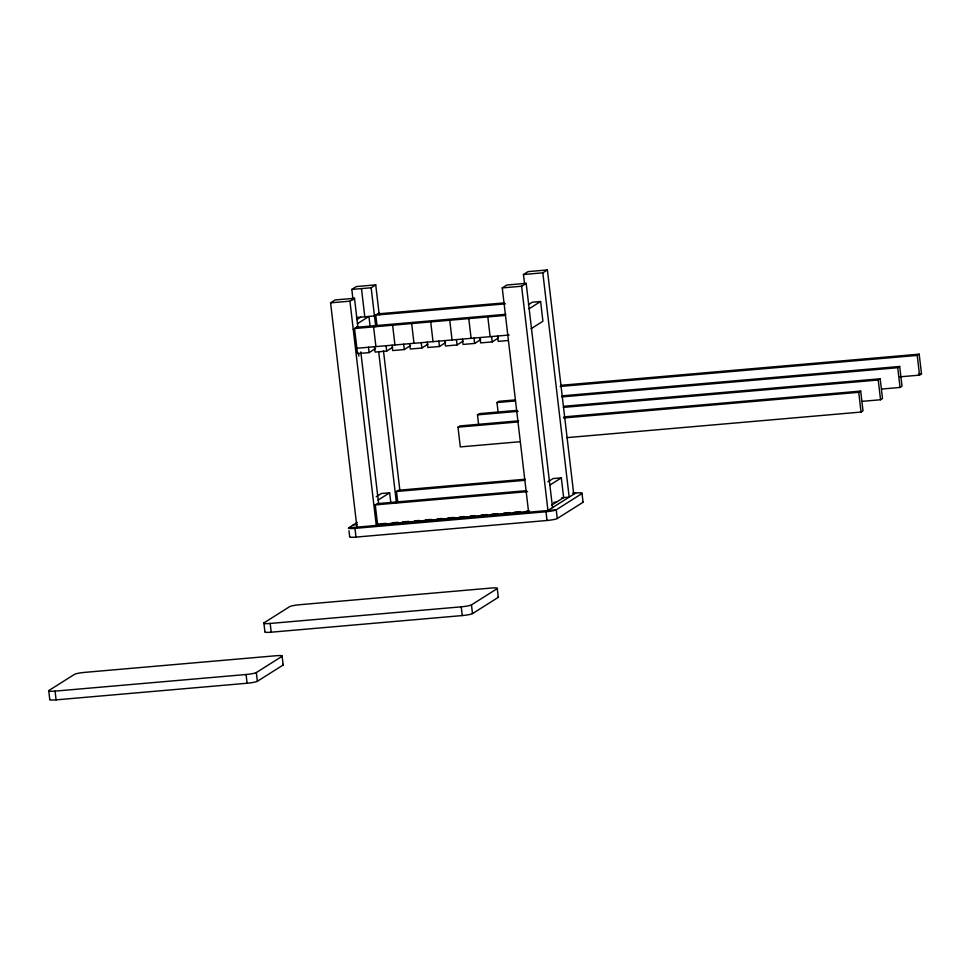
<?xml version="1.0" encoding="UTF-8"?>
<svg xmlns="http://www.w3.org/2000/svg" width="970" height="970" viewBox="0 0 970 970"><rect width="100%" height="100%" fill="white"/><g stroke="black" fill="none" stroke-linecap="round" stroke-linejoin="round"><path stroke-width="1.45" d="M356.924 527.134L330.576 302.834L335.147 299.948L354.499 298.275L357.809 326.466L353.238 329.351M353.031 299.912L351.807 289.436L356.378 286.55L375.729 284.877L379.234 314.777M330.576 302.834L349.928 301.149L354.499 298.275M351.807 289.436L371.158 287.763L375.729 284.877M356.802 319.579L360.646 317.154M357.409 323.713L368.939 316.438L370.091 326.308M379.04 313.067L374.468 315.953L356.499 317.517M505.406 315.408L354.547 328.527L357.493 353.626L369.109 352.607L375.208 348.763M374.456 346.739L375.087 352.086L386.69 351.079L392.801 347.236M392.05 345.199L392.668 350.558L404.284 349.552L410.383 345.696M528.601 512.196L502.254 287.908L506.825 285.022L526.176 283.337L552.524 507.625M524.528 283.483L523.473 274.51L528.044 271.624L547.395 269.939L573.743 494.227M409.631 343.671L410.262 349.03L421.877 348.024L427.976 344.168M502.254 287.908L521.605 286.223L526.176 283.337M523.473 274.51L542.824 272.825L547.395 269.939M427.224 342.143L427.855 347.502L439.458 346.496L445.557 342.64M444.806 340.615L445.436 345.975L457.052 344.956L463.151 341.113M528.468 304.653L532.312 302.228L540.605 301.5L542.921 321.24L531.026 328.757M529.074 308.775L540.605 301.5M462.399 339.088L463.029 344.447L474.633 343.428L480.744 339.585M479.992 337.56L480.623 342.907L492.226 341.901L498.325 338.045M520.235 441.702L460.301 446.915L457.986 427.176L459.938 425.939L518.695 420.822M478.634 424.739L477.482 414.869L479.435 413.632L517.107 410.358M498.131 412.432L496.979 402.562L498.932 401.325L515.506 399.882M48.73 690.616L74.52 674.332A8.585 1.031 -6.7 0 1 84.778 672.368L275.795 655.756A8.585 1.031 -6.7 0 1 282.125 656.266L283.155 665.008L257.365 681.292A8.585 1.031 -6.7 0 1 247.107 683.244L56.09 699.867A8.585 1.031 -6.7 0 1 49.749 699.346L48.73 690.616A8.585 1.031 -6.7 0 0 55.06 691.125L246.077 674.514A8.585 1.031 -6.7 0 0 256.335 672.549L282.125 656.266M376.239 496.749L381.355 493.512L389.649 492.796L390.813 502.666M378.13 500.071L389.649 492.796M528.408 511.505L377.585 524.625L375.269 504.885L377.221 503.648L526.528 490.662M397.651 501.357L396.487 491.487L398.452 490.25L525.134 479.228M348.982 530.76L349.661 536.592A8.585 1.031 -6.7 0 0 355.99 537.101L547.019 520.49A8.585 1.031 -6.7 0 0 557.265 518.526L583.067 502.254L582.036 493.512L556.246 509.796A8.585 1.031 -6.7 0 1 545.989 511.748L354.971 528.371A8.585 1.031 -6.7 0 1 348.63 527.85L357.227 522.418M378.567 524.006L376.275 525.449L349.928 301.149M263.864 622.934L289.654 606.65A8.585 1.031 -6.7 0 1 299.912 604.698L490.929 588.075A8.585 1.031 -6.7 0 1 497.27 588.596L498.289 597.338L472.499 613.622A8.585 1.031 -6.7 0 1 462.241 615.574L271.224 632.197A8.585 1.031 -6.7 0 1 264.895 631.676L263.864 622.934A8.585 1.031 -6.7 0 0 270.193 623.455L461.223 606.832A8.585 1.031 -6.7 0 0 471.468 604.88L497.27 588.596M547.904 481.811L553.033 478.574L561.327 477.858L563.643 497.598L551.736 505.115M549.796 485.133L561.327 477.858M582.036 493.512A8.585 1.031 -6.7 0 0 575.707 492.99L545.989 511.748L547.019 520.49M563.449 417.997L858.741 392.316L860.693 391.08L863.009 410.819L861.057 412.056L566.674 437.664M563.352 407.4L878.226 380.01L880.19 378.773L882.506 398.512L880.554 399.749L862.451 401.325M561.763 396.924L897.723 367.703L899.687 366.466L902.003 386.205L900.051 387.442L881.948 389.018M560.163 386.46L917.22 355.396L919.184 354.159L921.5 373.899L919.536 375.135L899.942 376.833M377.73 313.892L504.412 302.87M505.467 303.852L375.778 315.129L377.1 326.405M356.511 327.29L505.806 314.304M356.863 348.266L509.189 335.014M508.365 340.494L498.204 341.379L497.574 336.02M560.611 385.345L919.184 354.159M562.212 395.821L899.687 366.466M496.979 402.562L515.058 400.986M918.493 374.153L921.5 373.899M563.812 406.297L880.19 378.773M477.482 414.869L518.162 411.328M563.897 416.894L860.693 391.08M457.986 427.176L518.247 421.938M396.487 491.487L524.685 480.332M375.269 504.885L527.583 491.632M572.7 493.257L575.707 492.99M561.727 497.768L569.172 497.113L542.824 272.825M553.724 502.351L556.489 502.12M353.201 524.964L357.348 524.6M380.07 523.873L386.108 523.351M392.135 522.818L398.173 522.296M402.695 521.909L408.722 521.375M414.76 520.854L419.282 520.466M425.321 519.932L431.347 519.411M437.385 518.889L441.908 518.489M447.934 517.968L453.972 517.446M459.998 516.913L464.521 516.525M470.559 516.004L475.082 515.603M481.12 515.082L487.146 514.561M491.669 514.161L497.707 513.639M503.733 513.118L509.771 512.584M514.294 512.196L520.332 511.675M526.358 511.141L529.377 510.887M348.63 527.85L556.246 509.796L557.265 518.526M917.22 355.396L919.536 375.135M897.723 367.703L900.051 387.442M878.226 380.01L880.554 399.749M858.741 392.316L861.057 412.056M521.605 286.223L547.953 510.511M491.596 336.541L492.226 341.901M487.825 316.935L490.141 336.675M474.015 338.069L474.633 343.428M468.789 318.584L471.105 338.324M456.421 339.609L457.052 344.956M449.753 320.245L452.068 339.985M471.468 604.88L472.499 613.622M438.828 341.137L439.458 346.496M430.704 321.907L433.032 341.634M461.223 606.832L462.241 615.574M421.247 342.665L421.877 348.024M411.668 323.556L413.984 343.295M403.653 344.192L404.284 349.552M392.632 325.217L394.948 344.956M386.072 345.72L386.69 351.079M383.453 350.667L399.786 489.729M371.158 287.763L375.717 326.635M378.712 352.049L396.451 503.078M373.583 326.866L375.911 346.605M368.479 347.26L369.109 352.607M361.483 288.599L364.793 316.79M360.804 351.916L378.736 504.594M358.488 353.141L358.839 356.099M354.971 528.371L355.99 537.101M270.193 623.455L271.224 632.197M256.335 672.549L257.365 681.292M246.077 674.514L247.107 683.244M55.06 691.125L56.09 699.867M498.156 596.817A8.585 1.031 -6.7 0 1 498.289 597.338M282.634 664.401A8.585 1.031 -6.7 0 1 283.155 665.008M582.546 501.648A8.585 1.031 -6.7 0 1 583.067 502.254"/></g></svg>
